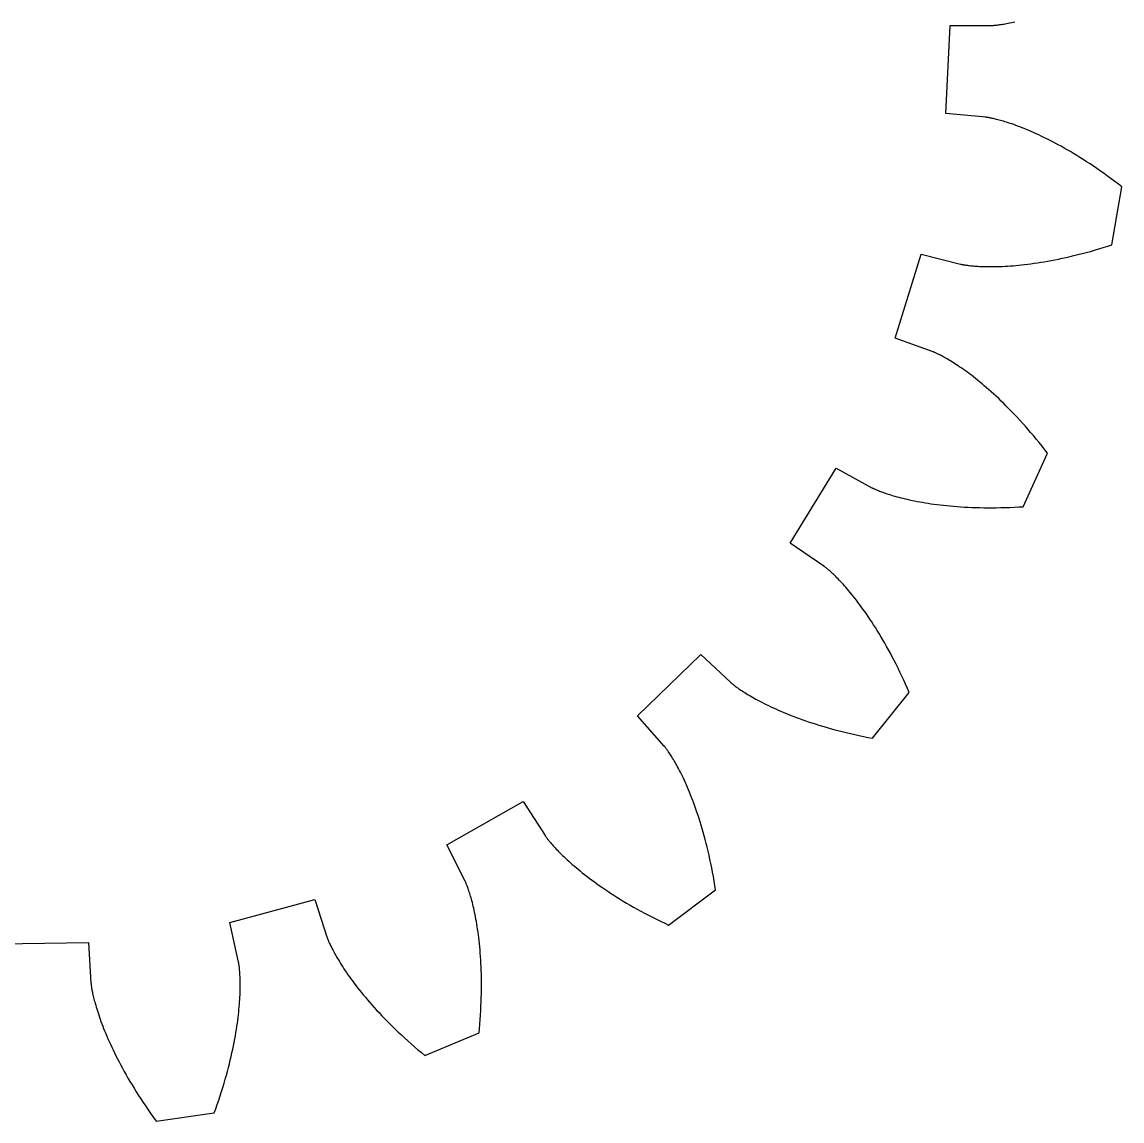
# Model space of a CAD drawing. Header units: metres. Extents: x -27 to 27, y -26.9 to 27.
# Drawn here: x -0.21 to 26.71, y -26.83 to 0.09 of the extents above; entities that cross this region are included whole.
import ezdxf

# ---------------------------------------------------------------- set-up
doc = ezdxf.new("R2010")
doc.units = ezdxf.units.M
doc.layers.add('1', color=7, linetype='Continuous')

msp = doc.modelspace()

# ---------------------------------------------------------------- linework, layer by layer
at = {"layer": '1'}
for p, q in [((22.396721, -2.15334), (22.5, 0)), ((22.5, 0), (23.492315, 0)), ((23.492315, 0), (23.495893, 0.000042)), ((23.495893, 0.000042), (23.500364, 0.000141)), ((23.500364, 0.000141), (23.506624, 0.000333)), ((23.506624, 0.000333), (23.514668, 0.00065)), ((23.514668, 0.00065), (23.524496, 0.001124)), ((23.524496, 0.001124), (23.536106, 0.001784)), ((23.536106, 0.001784), (23.549496, 0.002663)), ((23.549496, 0.002663), (23.564659, 0.003791)), ((23.564659, 0.003791), (23.581596, 0.0052)), ((23.581596, 0.0052), (23.600304, 0.00692)), ((23.600304, 0.00692), (23.620773, 0.008983)), ((23.620773, 0.008983), (23.643003, 0.011419)), ((23.643003, 0.011419), (23.666988, 0.014259)), ((23.666988, 0.014259), (23.69272, 0.017534)), ((23.69272, 0.017534), (23.720198, 0.021275)), ((23.720198, 0.021275), (23.749411, 0.025512)), ((23.749411, 0.025512), (23.780355, 0.030276)), ((23.780355, 0.030276), (23.813021, 0.035597)), ((23.813021, 0.035597), (23.847403, 0.041506)), ((23.847403, 0.041506), (23.883493, 0.048034)), ((23.883493, 0.048034), (23.921282, 0.055209)), ((23.921282, 0.055209), (23.960762, 0.063064)), ((23.960762, 0.063064), (24.001923, 0.071627)), ((24.001923, 0.071627), (24.044756, 0.080928)), ((24.044756, 0.080928), (24.089251, 0.090997)), ((23.384481, -2.248309), (22.396721, -2.15334)), ((23.388041, -2.248693), (23.384481, -2.248309)), ((23.392481, -2.249219), (23.388041, -2.248693)), ((23.398693, -2.25001), (23.392481, -2.249219)), ((23.40667, -2.251095), (23.398693, -2.25001)), ((23.416407, -2.252507), (23.40667, -2.251095)), ((23.4279, -2.254276), (23.416407, -2.252507)), ((23.441145, -2.256432), (23.4279, -2.254276)), ((23.456131, -2.259006), (23.441145, -2.256432)), ((23.472855, -2.262029), (23.456131, -2.259006)), ((23.491312, -2.265532), (23.472855, -2.262029)), ((23.51149, -2.269544), (23.491312, -2.265532)), ((23.533386, -2.274096), (23.51149, -2.269544)), ((23.556988, -2.279219), (23.533386, -2.274096)), ((23.582289, -2.284941), (23.556988, -2.279219)), ((23.609282, -2.291295), (23.582289, -2.284941)), ((23.637955, -2.298308), (23.609282, -2.291295)), ((23.668303, -2.306012), (23.637955, -2.298308)), ((23.700308, -2.314435), (23.668303, -2.306012)), ((23.733967, -2.323608), (23.700308, -2.314435)), ((23.769268, -2.333559), (23.733967, -2.323608)), ((23.806196, -2.344318), (23.769268, -2.333559)), ((23.844744, -2.355915), (23.806196, -2.344318)), ((23.884895, -2.368378), (23.844744, -2.355915)), ((23.926641, -2.381736), (23.884895, -2.368378)), ((23.969969, -2.396018), (23.926641, -2.381736)), ((24.014864, -2.411252), (23.969969, -2.396018)), ((24.061316, -2.427467), (24.014864, -2.411252)), ((24.109304, -2.44469), (24.061316, -2.427467)), ((24.158821, -2.462952), (24.109304, -2.44469)), ((24.20985, -2.482278), (24.158821, -2.462952)), ((24.262375, -2.502696), (24.20985, -2.482278)), ((24.316381, -2.524235), (24.262375, -2.502696)), ((24.371855, -2.546922), (24.316381, -2.524235)), ((24.428778, -2.570784), (24.371855, -2.546922)), ((24.487135, -2.595847), (24.428778, -2.570784)), ((24.546906, -2.622139), (24.487135, -2.595847)), ((24.608078, -2.649686), (24.546906, -2.622139)), ((24.670633, -2.678515), (24.608078, -2.649686)), ((24.734552, -2.708651), (24.670633, -2.678515)), ((24.799818, -2.740121), (24.734552, -2.708651)), ((24.866409, -2.772951), (24.799818, -2.740121)), ((24.934311, -2.807165), (24.866409, -2.772951)), ((25.003502, -2.84279), (24.934311, -2.807165)), ((25.073963, -2.879849), (25.003502, -2.84279)), ((25.145672, -2.918369), (25.073963, -2.879849)), ((25.218613, -2.958373), (25.145672, -2.918369)), ((25.292761, -2.999887), (25.218613, -2.958373)), ((25.368099, -3.042933), (25.292761, -2.999887)), ((25.444605, -3.087536), (25.368099, -3.042933)), ((25.522253, -3.133719), (25.444605, -3.087536)), ((25.601028, -3.181507), (25.522253, -3.133719)), ((25.680902, -3.230921), (25.601028, -3.181507)), ((25.761856, -3.281984), (25.680902, -3.230921)), ((25.843868, -3.33472), (25.761856, -3.281984)), ((25.92691, -3.38915), (25.843868, -3.33472)), ((26.010962, -3.445297), (25.92691, -3.38915)), ((26.096003, -3.503181), (26.010962, -3.445297)), ((26.182001, -3.562825), (26.096003, -3.503181)), ((26.26894, -3.62425), (26.182001, -3.562825)), ((26.356791, -3.687475), (26.26894, -3.62425)), ((26.445528, -3.752523), (26.356791, -3.687475)), ((26.535128, -3.819413), (26.445528, -3.752523)), ((26.460451, -5.370713), (26.709085, -3.952815)), ((26.625566, -3.888165), (26.535128, -3.819413)), ((26.709085, -3.952815), (26.625566, -3.888165)), ((26.359919, -5.403089), (26.460451, -5.370713)), ((21.157574, -7.655525), (21.793114, -5.595555)), ((21.793114, -5.595555), (22.754253, -5.842335)), ((25.43655, -5.657542), (25.533159, -5.634614)), ((25.533159, -5.634614), (25.631298, -5.610416)), ((25.631298, -5.610416), (25.730959, -5.58492)), ((25.730959, -5.58492), (25.832121, -5.558095)), ((25.832121, -5.558095), (25.934772, -5.529917)), ((25.934772, -5.529917), (26.038895, -5.500354)), ((26.038895, -5.500354), (26.144468, -5.46938)), ((26.144468, -5.46938), (26.251482, -5.436967)), ((26.251482, -5.436967), (26.359919, -5.403089)), ((22.754253, -5.842335), (22.757729, -5.843185)), ((22.757729, -5.843185), (22.762083, -5.844201)), ((22.762083, -5.844201), (22.768194, -5.845571)), ((22.768194, -5.845571), (22.776064, -5.847264)), ((22.776064, -5.847264), (22.785702, -5.84925)), ((22.785702, -5.84925), (22.797112, -5.851497)), ((22.797112, -5.851497), (22.810299, -5.853976)), ((22.810299, -5.853976), (22.825266, -5.856654)), ((22.825266, -5.856654), (22.842022, -5.859502)), ((22.842022, -5.859502), (22.860569, -5.862488)), ((22.860569, -5.862488), (22.880909, -5.865581)), ((22.880909, -5.865581), (22.903046, -5.86875)), ((22.903046, -5.86875), (22.926985, -5.871964)), ((22.926985, -5.871964), (22.952723, -5.875191)), ((22.952723, -5.875191), (22.980267, -5.878401)), ((22.980267, -5.878401), (23.009615, -5.881563)), ((23.009615, -5.881563), (23.040773, -5.884644)), ((23.040773, -5.884644), (23.073734, -5.887613)), ((23.073734, -5.887613), (23.108507, -5.89044)), ((23.108507, -5.89044), (23.145086, -5.893093)), ((23.145086, -5.893093), (23.183472, -5.895541)), ((23.183472, -5.895541), (23.223665, -5.897751)), ((23.223665, -5.897751), (23.265663, -5.899694)), ((23.265663, -5.899694), (23.309464, -5.901337)), ((23.309464, -5.901337), (23.355064, -5.902649)), ((23.355064, -5.902649), (23.402466, -5.9036)), ((23.402466, -5.9036), (23.45166, -5.904157)), ((23.45166, -5.904157), (23.502647, -5.904289)), ((23.502647, -5.904289), (23.555424, -5.903965)), ((23.555424, -5.903965), (23.609983, -5.903155)), ((23.609983, -5.903155), (23.666321, -5.901825)), ((23.666321, -5.901825), (23.724434, -5.899947)), ((23.724434, -5.899947), (23.784317, -5.897489)), ((23.784317, -5.897489), (23.845963, -5.894419)), ((23.845963, -5.894419), (23.909365, -5.890707)), ((23.909365, -5.890707), (23.974516, -5.88632)), ((23.974516, -5.88632), (24.041412, -5.88123)), ((24.041412, -5.88123), (24.110044, -5.875406)), ((24.110044, -5.875406), (24.180403, -5.868816)), ((24.180403, -5.868816), (24.252481, -5.86143)), ((24.252481, -5.86143), (24.326271, -5.853217)), ((24.326271, -5.853217), (24.401762, -5.844147)), ((24.401762, -5.844147), (24.478945, -5.83419)), ((24.478945, -5.83419), (24.557812, -5.823316)), ((24.557812, -5.823316), (24.63835, -5.811493)), ((24.63835, -5.811493), (24.720549, -5.798693)), ((24.720549, -5.798693), (24.804399, -5.784886)), ((24.804399, -5.784886), (24.889887, -5.770041)), ((24.889887, -5.770041), (24.977005, -5.75413)), ((24.977005, -5.75413), (25.065735, -5.737122)), ((25.065735, -5.737122), (25.156069, -5.718989)), ((25.156069, -5.718989), (25.24799, -5.6997)), ((25.24799, -5.6997), (25.34149, -5.679227)), ((25.34149, -5.679227), (25.43655, -5.657542)), ((22.090683, -7.993155), (21.157574, -7.655525)), ((22.094034, -7.994412), (22.090683, -7.993155)), ((22.098204, -7.996027), (22.094034, -7.994412)), ((22.104025, -7.998337), (22.098204, -7.996027)), ((22.111481, -8.001372), (22.104025, -7.998337)), ((22.120562, -8.005161), (22.111481, -8.001372)), ((22.131254, -8.009733), (22.120562, -8.005161)), ((22.143547, -8.015116), (22.131254, -8.009733)), ((22.157421, -8.021336), (22.143547, -8.015116)), ((22.172869, -8.028423), (22.157421, -8.021336)), ((22.189875, -8.036406), (22.172869, -8.028423)), ((22.208422, -8.04531), (22.189875, -8.036406)), ((22.228497, -8.055164), (22.208422, -8.04531)), ((22.250084, -8.065995), (22.228497, -8.055164)), ((22.273167, -8.07783), (22.250084, -8.065995)), ((22.297731, -8.090696), (22.273167, -8.07783)), ((22.323759, -8.104621), (22.297731, -8.090696)), ((22.351236, -8.119629), (22.323759, -8.104621)), ((22.380142, -8.135747), (22.351236, -8.119629)), ((22.410463, -8.153003), (22.380142, -8.135747)), ((22.442179, -8.17142), (22.410463, -8.153003)), ((22.475271, -8.191025), (22.442179, -8.17142)), ((22.509724, -8.211843), (22.475271, -8.191025)), ((22.545515, -8.2339), (22.509724, -8.211843)), ((22.582628, -8.25722), (22.545515, -8.2339)), ((22.621042, -8.281829), (22.582628, -8.25722)), ((22.66074, -8.30775), (22.621042, -8.281829)), ((22.701698, -8.335007), (22.66074, -8.30775)), ((22.743896, -8.363624), (22.701698, -8.335007)), ((22.787315, -8.393625), (22.743896, -8.363624)), ((22.831936, -8.425035), (22.787315, -8.393625)), ((22.877731, -8.457874), (22.831936, -8.425035)), ((22.924685, -8.492167), (22.877731, -8.457874)), ((22.972775, -8.527937), (22.924685, -8.492167)), ((23.021975, -8.565206), (22.972775, -8.527937)), ((23.072264, -8.603994), (23.021975, -8.565206)), ((23.123619, -8.644324), (23.072264, -8.603994)), ((23.17602, -8.686219), (23.123619, -8.644324)), ((23.229441, -8.729699), (23.17602, -8.686219)), ((23.283855, -8.774784), (23.229441, -8.729699)), ((23.339245, -8.821497), (23.283855, -8.774784)), ((23.39558, -8.869855), (23.339245, -8.821497)), ((23.452839, -8.919881), (23.39558, -8.869855)), ((23.510998, -8.971593), (23.452839, -8.919881)), ((23.570028, -9.025012), (23.510998, -8.971593)), ((23.629906, -9.080155), (23.570028, -9.025012)), ((23.690605, -9.137042), (23.629906, -9.080155)), ((23.7521, -9.195691), (23.690605, -9.137042)), ((23.814365, -9.256121), (23.7521, -9.195691)), ((23.877377, -9.318348), (23.814365, -9.256121)), ((23.941101, -9.382391), (23.877377, -9.318348)), ((24.005516, -9.448268), (23.941101, -9.382391)), ((24.070591, -9.515993), (24.005516, -9.448268)), ((24.136305, -9.585586), (24.070591, -9.515993)), ((24.202623, -9.65706), (24.136305, -9.585586)), ((24.269522, -9.730432), (24.202623, -9.65706)), ((24.336969, -9.805717), (24.269522, -9.730432)), ((24.404942, -9.882932), (24.336969, -9.805717)), ((24.473406, -9.962089), (24.404942, -9.882932)), ((24.542339, -10.043204), (24.473406, -9.962089)), ((24.611706, -10.126291), (24.542339, -10.043204)), ((24.681479, -10.211363), (24.611706, -10.126291)), ((24.751629, -10.298434), (24.681479, -10.211363)), ((24.293505, -11.782426), (24.886946, -10.470907)), ((24.822128, -10.387517), (24.751629, -10.298434)), ((24.886946, -10.470907), (24.822128, -10.387517)), ((18.589018, -12.676684), (19.716885, -10.839485)), ((19.716885, -10.839485), (20.586456, -11.317538)), ((20.586456, -11.317538), (20.589613, -11.319225)), ((20.589613, -11.319225), (20.593578, -11.321293)), ((20.593578, -11.321293), (20.599155, -11.32414)), ((20.599155, -11.32414), (20.606358, -11.327736)), ((20.606358, -11.327736), (20.615198, -11.332056)), ((20.615198, -11.332056), (20.62569, -11.33707)), ((20.62569, -11.33707), (20.637848, -11.342752)), ((20.637848, -11.342752), (20.651678, -11.349068)), ((20.651678, -11.349068), (20.6672, -11.355992)), ((20.6672, -11.355992), (20.684422, -11.363498)), ((20.684422, -11.363498), (20.703352, -11.371552)), ((20.703352, -11.371552), (20.724007, -11.380126)), ((20.724007, -11.380126), (20.746393, -11.389193)), ((20.746393, -11.389193), (20.770519, -11.398719)), ((20.770519, -11.398719), (20.7964, -11.408678)), ((20.7964, -11.408678), (20.824041, -11.419039)), ((20.824041, -11.419039), (20.853453, -11.429772)), ((20.853453, -11.429772), (20.884642, -11.440845)), ((20.884642, -11.440845), (20.917618, -11.45223)), ((20.917618, -11.45223), (20.952389, -11.463898)), ((20.952389, -11.463898), (20.98896, -11.475815)), ((20.98896, -11.475815), (21.02734, -11.487951)), ((21.02734, -11.487951), (21.067535, -11.500277)), ((21.067535, -11.500277), (21.10955, -11.512761)), ((21.10955, -11.512761), (21.153393, -11.525373)), ((21.153393, -11.525373), (21.199068, -11.538082)), ((21.199068, -11.538082), (21.24658, -11.550856)), ((21.24658, -11.550856), (21.295933, -11.563663)), ((21.295933, -11.563663), (21.34713, -11.576474)), ((21.34713, -11.576474), (21.400177, -11.589258)), ((21.400177, -11.589258), (21.455076, -11.601981)), ((21.455076, -11.601981), (21.511831, -11.614614)), ((21.511831, -11.614614), (21.570444, -11.627126)), ((21.570444, -11.627126), (21.630917, -11.639482)), ((21.630917, -11.639482), (21.693251, -11.651654)), ((21.693251, -11.651654), (21.757444, -11.663609)), ((21.757444, -11.663609), (21.823505, -11.675315)), ((21.823505, -11.675315), (21.89143, -11.686741)), ((21.89143, -11.686741), (21.961216, -11.697856)), ((21.961216, -11.697856), (22.032867, -11.708627)), ((22.032867, -11.708627), (22.10638, -11.719023)), ((22.10638, -11.719023), (22.181755, -11.729012)), ((22.181755, -11.729012), (22.258991, -11.738562)), ((22.258991, -11.738562), (22.338083, -11.747643)), ((22.338083, -11.747643), (22.419031, -11.756221)), ((22.419031, -11.756221), (22.501831, -11.764265)), ((22.501831, -11.764265), (22.586481, -11.771744)), ((22.586481, -11.771744), (22.672976, -11.778625)), ((22.672976, -11.778625), (22.761312, -11.78488)), ((22.761312, -11.78488), (22.851484, -11.790472)), ((22.851484, -11.790472), (22.943491, -11.795374)), ((22.943491, -11.795374), (23.037321, -11.799551)), ((23.037321, -11.799551), (23.132975, -11.802974)), ((23.132975, -11.802974), (23.230442, -11.805611)), ((23.230442, -11.805611), (23.329716, -11.807429)), ((23.329716, -11.807429), (23.430792, -11.808397)), ((23.430792, -11.808397), (23.533661, -11.808486)), ((23.533661, -11.808486), (23.638315, -11.807663)), ((23.638315, -11.807663), (23.744751, -11.805898)), ((23.744751, -11.805898), (23.852953, -11.803158)), ((23.852953, -11.803158), (23.962914, -11.799412)), ((23.962914, -11.799412), (24.074625, -11.794631)), ((24.074625, -11.794631), (24.18808, -11.788783)), ((24.18808, -11.788783), (24.293505, -11.782426)), ((19.408848, -13.235763), (18.589018, -12.676684)), ((19.411781, -13.237813), (19.408848, -13.235763)), ((19.415419, -13.240414), (19.411781, -13.237813)), ((19.420483, -13.2441), (19.415419, -13.240414)), ((19.426949, -13.248894), (19.420483, -13.2441)), ((19.434803, -13.254823), (19.426949, -13.248894)), ((19.444021, -13.261909), (19.434803, -13.254823)), ((19.45459, -13.270179), (19.444021, -13.261909)), ((19.46648, -13.279655), (19.45459, -13.270179)), ((19.479681, -13.29036), (19.46648, -13.279655)), ((19.494167, -13.302321), (19.479681, -13.29036)), ((19.509916, -13.315558), (19.494167, -13.302321)), ((19.526911, -13.330096), (19.509916, -13.315558)), ((19.545126, -13.345956), (19.526911, -13.330096)), ((19.564541, -13.363159), (19.545126, -13.345956)), ((19.585135, -13.38173), (19.564541, -13.363159)), ((19.606882, -13.40169), (19.585135, -13.38173)), ((19.629763, -13.42306), (19.606882, -13.40169)), ((19.653753, -13.445861), (19.629763, -13.42306)), ((19.678829, -13.470114), (19.653753, -13.445861)), ((19.704969, -13.49584), (19.678829, -13.470114)), ((19.732145, -13.523059), (19.704969, -13.49584)), ((19.760338, -13.551791), (19.732145, -13.523059)), ((19.78952, -13.582056), (19.760338, -13.551791)), ((19.819668, -13.613873), (19.78952, -13.582056)), ((19.850756, -13.647262), (19.819668, -13.613873)), ((19.882759, -13.68224), (19.850756, -13.647262)), ((19.915651, -13.718827), (19.882759, -13.68224)), ((19.949408, -13.757039), (19.915651, -13.718827)), ((19.984001, -13.796896), (19.949408, -13.757039)), ((20.019409, -13.838415), (19.984001, -13.796896)), ((20.055599, -13.881613), (20.019409, -13.838415)), ((20.09255, -13.926505), (20.055599, -13.881613)), ((20.130232, -13.97311), (20.09255, -13.926505)), ((20.168617, -14.021443), (20.130232, -13.97311)), ((20.207682, -14.07152), (20.168617, -14.021443)), ((20.247395, -14.123355), (20.207682, -14.07152)), ((20.287729, -14.176965), (20.247395, -14.123355)), ((20.328659, -14.232364), (20.287729, -14.176965)), ((20.370152, -14.289565), (20.328659, -14.232364)), ((20.412184, -14.348585), (20.370152, -14.289565)), ((20.454723, -14.409434), (20.412184, -14.348585)), ((20.497742, -14.472128), (20.454723, -14.409434)), ((20.541212, -14.536678), (20.497742, -14.472128)), ((20.585104, -14.6031), (20.541212, -14.536678)), ((20.629387, -14.671401), (20.585104, -14.6031)), ((20.674032, -14.741596), (20.629387, -14.671401)), ((20.719011, -14.813696), (20.674032, -14.741596)), ((20.764292, -14.887712), (20.719011, -14.813696)), ((20.809847, -14.963655), (20.764292, -14.887712)), ((20.855642, -15.041533), (20.809847, -14.963655)), ((20.901651, -15.12136), (20.855642, -15.041533)), ((20.94784, -15.203141), (20.901651, -15.12136)), ((20.994181, -15.286888), (20.94784, -15.203141)), ((21.040642, -15.37261), (20.994181, -15.286888)), ((14.852449, -16.901325), (16.401773, -15.40233)), ((16.401773, -15.40233), (17.125139, -16.081617)), ((21.087193, -15.460315), (21.040642, -15.37261)), ((21.133799, -15.550008), (21.087193, -15.460315)), ((21.180433, -15.641701), (21.133799, -15.550008)), ((21.22706, -15.735397), (21.180433, -15.641701)), ((21.273655, -15.831107), (21.22706, -15.735397)), ((21.320179, -15.928835), (21.273655, -15.831107)), ((17.125139, -16.081617), (17.127777, -16.084038)), ((17.127777, -16.084038), (17.131104, -16.087025)), ((17.131104, -16.087025), (17.135798, -16.091171)), ((17.135798, -16.091171), (17.141878, -16.096445)), ((17.141878, -16.096445), (17.149368, -16.102827)), ((17.149368, -16.102827), (17.158283, -16.110294)), ((17.158283, -16.110294), (17.168646, -16.11882)), ((17.168646, -16.11882), (17.180471, -16.128376)), ((17.180471, -16.128376), (17.193783, -16.138945)), ((17.193783, -16.138945), (17.208597, -16.150496)), ((17.208597, -16.150496), (17.22493, -16.163006)), ((21.366602, -16.028585), (21.320179, -15.928835)), ((21.412895, -16.130367), (21.366602, -16.028585)), ((21.459026, -16.234184), (21.412895, -16.130367)), ((17.22493, -16.163006), (17.242804, -16.176447)), ((17.242804, -16.176447), (17.262232, -16.190796)), ((17.262232, -16.190796), (17.283232, -16.206024)), ((17.283232, -16.206024), (17.305822, -16.222105)), ((17.305822, -16.222105), (17.330017, -16.239016)), ((17.330017, -16.239016), (17.355837, -16.256725)), ((17.355837, -16.256725), (17.383291, -16.275208)), ((17.383291, -16.275208), (17.412399, -16.294436)), ((17.412399, -16.294436), (17.443176, -16.314383)), ((17.443176, -16.314383), (17.475636, -16.33502)), ((17.475636, -16.33502), (17.509792, -16.356321)), ((17.509792, -16.356321), (17.545658, -16.378256)), ((17.545658, -16.378256), (17.58325, -16.400797)), ((17.58325, -16.400797), (17.622578, -16.423914)), ((20.600111, -17.453806), (21.501068, -16.331072)), ((21.501068, -16.331072), (21.459026, -16.234184)), ((17.622578, -16.423914), (17.663658, -16.447584)), ((17.663658, -16.447584), (17.706501, -16.471771)), ((17.706501, -16.471771), (17.751116, -16.49645)), ((17.751116, -16.49645), (17.79752, -16.521591)), ((17.79752, -16.521591), (17.845722, -16.547165)), ((17.845722, -16.547165), (17.895731, -16.573141)), ((17.895731, -16.573141), (17.947561, -16.599493)), ((17.947561, -16.599493), (18.001223, -16.626186)), ((18.001223, -16.626186), (18.056721, -16.653194)), ((18.056721, -16.653194), (18.114069, -16.680485)), ((18.114069, -16.680485), (18.173275, -16.708029)), ((15.507485, -17.646723), (14.852449, -16.901325)), ((18.173275, -16.708029), (18.234348, -16.735796)), ((18.234348, -16.735796), (18.297297, -16.763756)), ((18.297297, -16.763756), (18.362127, -16.791876)), ((18.362127, -16.791876), (18.42885, -16.820127)), ((18.42885, -16.820127), (18.497467, -16.848478)), ((18.497467, -16.848478), (18.567989, -16.876898)), ((18.567989, -16.876898), (18.640423, -16.905357)), ((18.640423, -16.905357), (18.714773, -16.933823)), ((18.714773, -16.933823), (18.791044, -16.962261)), ((18.791044, -16.962261), (18.869244, -16.990644)), ((18.869244, -16.990644), (18.949373, -17.01894)), ((18.949373, -17.01894), (19.031439, -17.047115)), ((19.031439, -17.047115), (19.115446, -17.075142)), ((19.115446, -17.075142), (19.201393, -17.102983)), ((19.201393, -17.102983), (19.289289, -17.130611)), ((19.289289, -17.130611), (19.379133, -17.157991)), ((19.379133, -17.157991), (19.47093, -17.185095)), ((19.47093, -17.185095), (19.56468, -17.211889)), ((19.56468, -17.211889), (19.660383, -17.238338)), ((19.660383, -17.238338), (19.758041, -17.264412)), ((19.758041, -17.264412), (19.857658, -17.290081)), ((19.857658, -17.290081), (19.95923, -17.315311)), ((19.95923, -17.315311), (20.062759, -17.340071)), ((20.062759, -17.340071), (20.168243, -17.364325)), ((20.168243, -17.364325), (20.275681, -17.388042)), ((20.275681, -17.388042), (20.385073, -17.411194)), ((20.385073, -17.411194), (20.496416, -17.433744)), ((20.496416, -17.433744), (20.600111, -17.453806)), ((15.509816, -17.649437), (15.507485, -17.646723)), ((15.512693, -17.652861), (15.509816, -17.649437)), ((15.516681, -17.65769), (15.512693, -17.652861)), ((15.521752, -17.663942), (15.516681, -17.65769)), ((15.527884, -17.671637), (15.521752, -17.663942)), ((15.535052, -17.680794), (15.527884, -17.671637)), ((15.54323, -17.691433), (15.535052, -17.680794)), ((15.552392, -17.703568), (15.54323, -17.691433)), ((15.562514, -17.71722), (15.552392, -17.703568)), ((15.573571, -17.732409), (15.562514, -17.71722)), ((15.585534, -17.749146), (15.573571, -17.732409)), ((15.598379, -17.767452), (15.585534, -17.749146)), ((15.612078, -17.787344), (15.598379, -17.767452)), ((15.626604, -17.808834), (15.612078, -17.787344)), ((15.641932, -17.831944), (15.626604, -17.808834)), ((15.658033, -17.856686), (15.641932, -17.831944)), ((15.674881, -17.883074), (15.658033, -17.856686)), ((15.692447, -17.911123), (15.674881, -17.883074)), ((15.710704, -17.940851), (15.692447, -17.911123)), ((15.729625, -17.972271), (15.710704, -17.940851)), ((15.749179, -18.005392), (15.729625, -17.972271)), ((15.76934, -18.040234), (15.749179, -18.005392)), ((15.790078, -18.076805), (15.76934, -18.040234)), ((15.811366, -18.11512), (15.790078, -18.076805)), ((15.833173, -18.15519), (15.811366, -18.11512)), ((15.855473, -18.197029), (15.833173, -18.15519)), ((15.878234, -18.240646), (15.855473, -18.197029)), ((15.901425, -18.286053), (15.878234, -18.240646)), ((15.925021, -18.333261), (15.901425, -18.286053)), ((15.948991, -18.382282), (15.925021, -18.333261)), ((15.973301, -18.433121), (15.948991, -18.382282)), ((15.997927, -18.485792), (15.973301, -18.433121)), ((16.022835, -18.540306), (15.997927, -18.485792)), ((16.047995, -18.596666), (16.022835, -18.540306)), ((16.073378, -18.654884), (16.047995, -18.596666)), ((16.098951, -18.714966), (16.073378, -18.654884)), ((16.124687, -18.776922), (16.098951, -18.714966)), ((16.150555, -18.840761), (16.124687, -18.776922)), ((16.176519, -18.906485), (16.150555, -18.840761)), ((10.182647, -20.06399), (12.05608, -18.997393)), ((12.05608, -18.997393), (12.587789, -19.835234)), ((16.202553, -18.974102), (16.176519, -18.906485)), ((16.228622, -19.043619), (16.202553, -18.974102)), ((16.254698, -19.115042), (16.228622, -19.043619)), ((16.28075, -19.188375), (16.254698, -19.115042)), ((16.306746, -19.263624), (16.28075, -19.188375)), ((16.332651, -19.340794), (16.306746, -19.263624)), ((16.358437, -19.419886), (16.332651, -19.340794)), ((16.384071, -19.500906), (16.358437, -19.419886)), ((16.409523, -19.583857), (16.384071, -19.500906)), ((16.434759, -19.668743), (16.409523, -19.583857)), ((12.587789, -19.835234), (12.589741, -19.838232)), ((12.589741, -19.838232), (12.59222, -19.841953)), ((12.59222, -19.841953), (12.595737, -19.847136)), ((12.595737, -19.847136), (12.600314, -19.853758)), ((12.600314, -19.853758), (12.605981, -19.861803)), ((12.605981, -19.861803), (12.61276, -19.87125)), ((12.61276, -19.87125), (12.620676, -19.882086)), ((12.620676, -19.882086), (12.629753, -19.894283)), ((12.629753, -19.894283), (12.640018, -19.907829)), ((12.640018, -19.907829), (12.651494, -19.922703)), ((16.459749, -19.755564), (16.434759, -19.668743)), ((16.484461, -19.844324), (16.459749, -19.755564)), ((16.50886, -19.935022), (16.484461, -19.844324)), ((10.631731, -20.94887), (10.182647, -20.06399)), ((12.651494, -19.922703), (12.664204, -19.938881)), ((12.664204, -19.938881), (12.678172, -19.956345)), ((12.678172, -19.956345), (12.693421, -19.975075)), ((12.693421, -19.975075), (12.709975, -19.995047)), ((12.709975, -19.995047), (12.727857, -20.016241)), ((12.727857, -20.016241), (12.747087, -20.038637)), ((12.747087, -20.038637), (12.767691, -20.062212)), ((12.767691, -20.062212), (12.789686, -20.086941)), ((12.789686, -20.086941), (12.813098, -20.112804)), ((12.813098, -20.112804), (12.837948, -20.139778)), ((12.837948, -20.139778), (12.864255, -20.167839)), ((12.864255, -20.167839), (12.89204, -20.196964)), ((16.532919, -20.027664), (16.50886, -19.935022)), ((16.556601, -20.122248), (16.532919, -20.027664)), ((16.579878, -20.218773), (16.556601, -20.122248)), ((12.89204, -20.196964), (12.921326, -20.227129)), ((12.921326, -20.227129), (12.95213, -20.258312)), ((12.95213, -20.258312), (12.984473, -20.290483)), ((12.984473, -20.290483), (13.018376, -20.323626)), ((13.018376, -20.323626), (13.053858, -20.357708)), ((13.053858, -20.357708), (13.090935, -20.392708)), ((13.090935, -20.392708), (13.129628, -20.428598)), ((13.129628, -20.428598), (13.169955, -20.465357)), ((16.602713, -20.317238), (16.579878, -20.218773)), ((16.62508, -20.417648), (16.602713, -20.317238)), ((16.646942, -20.519997), (16.62508, -20.417648)), ((13.169955, -20.465357), (13.211934, -20.502954)), ((13.211934, -20.502954), (13.255583, -20.541367)), ((13.255583, -20.541367), (13.300919, -20.580566)), ((13.300919, -20.580566), (13.347958, -20.620527)), ((13.347958, -20.620527), (13.396717, -20.661222)), ((13.396717, -20.661222), (13.447213, -20.702625)), ((13.447213, -20.702625), (13.499462, -20.744707)), ((16.66827, -20.624287), (16.646942, -20.519997)), ((16.689028, -20.730515), (16.66827, -20.624287)), ((10.633313, -20.95208), (10.631731, -20.94887)), ((10.635249, -20.95611), (10.633313, -20.95208)), ((10.63791, -20.961781), (10.635249, -20.95611)), ((10.641267, -20.969097), (10.63791, -20.961781)), ((10.645293, -20.978075), (10.641267, -20.969097)), ((10.649959, -20.988728), (10.645293, -20.978075)), ((10.655234, -21.001064), (10.649959, -20.988728)), ((13.499462, -20.744707), (13.553479, -20.787443)), ((13.553479, -20.787443), (13.609281, -20.830803)), ((13.609281, -20.830803), (13.66688, -20.874762)), ((13.66688, -20.874762), (13.726292, -20.919285)), ((13.726292, -20.919285), (13.787531, -20.964352)), ((13.787531, -20.964352), (13.850612, -21.009928)), ((16.709187, -20.838676), (16.689028, -20.730515)), ((16.728714, -20.948772), (16.709187, -20.838676)), ((16.747576, -21.060801), (16.728714, -20.948772)), ((10.661091, -21.015097), (10.655234, -21.001064)), ((10.6675, -21.030838), (10.661091, -21.015097)), ((10.674432, -21.048298), (10.6675, -21.030838)), ((10.681856, -21.067486), (10.674432, -21.048298)), ((10.689745, -21.088411), (10.681856, -21.067486)), ((10.698067, -21.111084), (10.689745, -21.088411)), ((10.706792, -21.135513), (10.698067, -21.111084)), ((10.715891, -21.161709), (10.706792, -21.135513)), ((10.725333, -21.189676), (10.715891, -21.161709)), ((10.735089, -21.219427), (10.725333, -21.189676)), ((10.745128, -21.250963), (10.735089, -21.219427)), ((10.755418, -21.284296), (10.745128, -21.250963)), ((13.850612, -21.009928), (13.915546, -21.05599)), ((13.915546, -21.05599), (13.982349, -21.102503)), ((13.982349, -21.102503), (14.051032, -21.149441)), ((14.051032, -21.149441), (14.121608, -21.196775)), ((14.121608, -21.196775), (14.194088, -21.244474)), ((14.194088, -21.244474), (14.268486, -21.292513)), ((15.612339, -22.028502), (16.764204, -21.165102)), ((16.764204, -21.165102), (16.747576, -21.060801)), ((4.873031, -21.965963), (6.95286, -21.398779)), ((6.95286, -21.398779), (7.259501, -22.342527)), ((10.76593, -21.319435), (10.755418, -21.284296)), ((10.776633, -21.356379), (10.76593, -21.319435)), ((10.787497, -21.39514), (10.776633, -21.356379)), ((10.798489, -21.435719), (10.787497, -21.39514)), ((10.809579, -21.478125), (10.798489, -21.435719)), ((10.820736, -21.522358), (10.809579, -21.478125)), ((10.83193, -21.568428), (10.820736, -21.522358)), ((14.268486, -21.292513), (14.34481, -21.340855)), ((14.34481, -21.340855), (14.423074, -21.389473)), ((14.423074, -21.389473), (14.503286, -21.438337)), ((14.503286, -21.438337), (14.585458, -21.487417)), ((14.585458, -21.487417), (14.6696, -21.536684)), ((14.6696, -21.536684), (14.755718, -21.586103)), ((10.843129, -21.616337), (10.83193, -21.568428)), ((10.8543, -21.666084), (10.843129, -21.616337)), ((10.865415, -21.717676), (10.8543, -21.666084)), ((10.876439, -21.771118), (10.865415, -21.717676)), ((10.887343, -21.826406), (10.876439, -21.771118)), ((14.755718, -21.586103), (14.843824, -21.635645)), ((14.843824, -21.635645), (14.933928, -21.685282)), ((14.933928, -21.685282), (15.026034, -21.734976)), ((15.026034, -21.734976), (15.120153, -21.784704)), ((15.120153, -21.784704), (15.216291, -21.834431)), ((5.087946, -22.934727), (4.873031, -21.965963)), ((10.898096, -21.883547), (10.887343, -21.826406)), ((10.908665, -21.942541), (10.898096, -21.883547)), ((10.919019, -22.003387), (10.908665, -21.942541)), ((10.929126, -22.06609), (10.919019, -22.003387)), ((10.938954, -22.130646), (10.929126, -22.06609)), ((15.216291, -21.834431), (15.314456, -21.884123)), ((15.314456, -21.884123), (15.414653, -21.93375)), ((15.414653, -21.93375), (15.516891, -21.983284)), ((15.516891, -21.983284), (15.612339, -22.028502)), ((7.259501, -22.342527), (7.260646, -22.345917)), ((10.948473, -22.197056), (10.938954, -22.130646)), ((10.957651, -22.26532), (10.948473, -22.197056)), ((10.966455, -22.335436), (10.957651, -22.26532)), ((10.974855, -22.407404), (10.966455, -22.335436)), ((-0.742775, -22.487738), (1.412765, -22.455603)), ((1.412765, -22.455603), (1.475072, -23.445959)), ((7.260646, -22.345917), (7.262122, -22.35014)), ((7.262122, -22.35014), (7.264239, -22.356033)), ((7.264239, -22.356033), (7.267027, -22.363585)), ((7.267027, -22.363585), (7.270514, -22.372786)), ((7.270514, -22.372786), (7.27473, -22.383623)), ((7.27473, -22.383623), (7.279704, -22.396086)), ((7.279704, -22.396086), (7.285462, -22.410158)), ((7.285462, -22.410158), (7.292036, -22.425831)), ((7.292036, -22.425831), (7.299453, -22.443092)), ((7.299453, -22.443092), (7.30774, -22.461922)), ((7.30774, -22.461922), (7.316926, -22.482311)), ((7.316926, -22.482311), (7.327039, -22.504246)), ((7.327039, -22.504246), (7.338105, -22.527706)), ((7.338105, -22.527706), (7.350153, -22.552683)), ((7.350153, -22.552683), (7.363211, -22.579155)), ((7.363211, -22.579155), (7.377304, -22.607115)), ((7.377304, -22.607115), (7.392459, -22.636536)), ((10.982819, -22.48122), (10.974855, -22.407404)), ((10.990314, -22.556883), (10.982819, -22.48122)), ((10.997309, -22.634392), (10.990314, -22.556883)), ((7.392459, -22.636536), (7.408703, -22.66741)), ((7.408703, -22.66741), (7.426064, -22.699717)), ((7.426064, -22.699717), (7.444566, -22.733438)), ((7.444566, -22.733438), (7.464236, -22.768559)), ((7.464236, -22.768559), (7.485099, -22.805059)), ((7.485099, -22.805059), (7.507181, -22.842922)), ((7.507181, -22.842922), (7.530508, -22.882126)), ((7.530508, -22.882126), (7.555104, -22.922659)), ((11.003774, -22.713741), (10.997309, -22.634392)), ((11.009675, -22.794928), (11.003774, -22.713741)), ((11.014981, -22.877949), (11.009675, -22.794928)), ((11.019661, -22.962799), (11.014981, -22.877949)), ((5.08868, -22.938229), (5.087946, -22.934727)), ((5.089552, -22.942616), (5.08868, -22.938229)), ((5.09072, -22.948769), (5.089552, -22.942616)), ((5.092152, -22.95669), (5.09072, -22.948769)), ((5.093818, -22.966387), (5.092152, -22.95669)), ((5.095688, -22.977865), (5.093818, -22.966387)), ((5.09773, -22.991127), (5.095688, -22.977865)), ((5.099913, -23.006174), (5.09773, -22.991127)), ((5.102205, -23.023016), (5.099913, -23.006174)), ((5.104578, -23.041651), (5.102205, -23.023016)), ((5.106997, -23.062082), (5.104578, -23.041651)), ((5.109434, -23.084312), (5.106997, -23.062082)), ((5.111856, -23.108343), (5.109434, -23.084312)), ((5.114232, -23.134172), (5.111856, -23.108343)), ((5.116531, -23.161808), (5.114232, -23.134172)), ((7.555104, -22.922659), (7.580994, -22.964495)), ((7.580994, -22.964495), (7.608202, -23.007614)), ((7.608202, -23.007614), (7.636754, -23.052)), ((7.636754, -23.052), (7.666673, -23.097633)), ((7.666673, -23.097633), (7.697983, -23.144489)), ((7.697983, -23.144489), (7.730707, -23.192549)), ((11.023684, -23.049473), (11.019661, -22.962799)), ((11.027019, -23.137968), (11.023684, -23.049473)), ((11.029631, -23.228277), (11.027019, -23.137968)), ((5.118721, -23.191246), (5.116531, -23.161808)), ((5.120772, -23.222488), (5.118721, -23.191246)), ((5.122652, -23.255529), (5.120772, -23.222488)), ((5.124329, -23.290375), (5.122652, -23.255529)), ((5.125773, -23.327024), (5.124329, -23.290375)), ((5.126952, -23.365469), (5.125773, -23.327024)), ((5.127835, -23.405714), (5.126952, -23.365469)), ((5.128389, -23.447752), (5.127835, -23.405714)), ((7.730707, -23.192549), (7.76487, -23.241793)), ((7.76487, -23.241793), (7.800493, -23.292196)), ((7.800493, -23.292196), (7.837601, -23.343739)), ((7.837601, -23.343739), (7.876214, -23.396399)), ((7.876214, -23.396399), (7.916356, -23.450153)), ((11.031492, -23.320395), (11.029631, -23.228277)), ((11.032569, -23.41431), (11.031492, -23.320395)), ((11.032832, -23.510025), (11.032569, -23.41431)), ((1.475072, -23.445959), (1.475338, -23.449528)), ((1.475338, -23.449528), (1.475718, -23.453985)), ((1.475718, -23.453985), (1.476303, -23.46022)), ((1.476303, -23.46022), (1.477125, -23.468227)), ((1.477125, -23.468227), (1.478214, -23.478006)), ((1.478214, -23.478006), (1.479603, -23.489552)), ((1.479603, -23.489552), (1.48132, -23.502861)), ((1.48132, -23.502861), (1.483399, -23.517923)), ((1.483399, -23.517923), (1.485868, -23.534739)), ((1.485868, -23.534739), (1.488759, -23.553301)), ((1.488759, -23.553301), (1.492103, -23.573601)), ((1.492103, -23.573601), (1.49593, -23.595634)), ((1.49593, -23.595634), (1.50027, -23.619392)), ((1.50027, -23.619392), (1.505155, -23.644869)), ((1.505155, -23.644869), (1.510613, -23.672056)), ((1.510613, -23.672056), (1.516676, -23.700947)), ((5.123093, -23.737495), (5.125158, -23.684759)), ((5.125158, -23.684759), (5.126709, -23.633797)), ((5.126709, -23.633797), (5.127777, -23.584608)), ((5.127777, -23.584608), (5.128392, -23.537203)), ((5.128586, -23.491583), (5.128389, -23.447752)), ((5.128392, -23.537203), (5.128586, -23.491583)), ((7.916356, -23.450153), (7.958048, -23.50498)), ((7.958048, -23.50498), (8.001313, -23.560854)), ((8.001313, -23.560854), (8.046171, -23.617756)), ((8.046171, -23.617756), (8.092644, -23.675655)), ((8.092644, -23.675655), (8.140751, -23.734535)), ((11.030789, -23.706806), (11.032249, -23.607527)), ((11.032249, -23.607527), (11.032832, -23.510025)), ((1.516676, -23.700947), (1.523374, -23.731531)), ((1.523374, -23.731531), (1.530736, -23.763798)), ((1.530736, -23.763798), (1.538792, -23.797741)), ((1.538792, -23.797741), (1.547573, -23.833351)), ((1.547573, -23.833351), (1.557107, -23.870613)), ((1.557107, -23.870613), (1.567425, -23.909523)), ((1.567425, -23.909523), (1.578555, -23.950064)), ((1.578555, -23.950064), (1.590528, -23.992229)), ((5.109063, -23.966051), (5.113497, -23.906282)), ((5.113497, -23.906282), (5.117293, -23.848263)), ((5.117293, -23.848263), (5.120481, -23.792)), ((5.120481, -23.792), (5.123093, -23.737495)), ((8.140751, -23.734535), (8.190516, -23.794369)), ((8.190516, -23.794369), (8.241956, -23.855131)), ((8.241956, -23.855131), (8.295093, -23.916796)), ((8.295093, -23.916796), (8.349944, -23.979342)), ((11.020836, -24.015245), (11.025114, -23.910675)), ((11.025114, -23.910675), (11.02842, -23.807859)), ((11.02842, -23.807859), (11.030789, -23.706806)), ((1.590528, -23.992229), (1.603371, -24.036003)), ((1.603371, -24.036003), (1.617115, -24.081379)), ((1.617115, -24.081379), (1.631788, -24.128338)), ((1.631788, -24.128338), (1.647418, -24.17687)), ((1.647418, -24.17687), (1.664034, -24.226963)), ((1.664034, -24.226963), (1.681665, -24.278603)), ((5.076239, -24.290871), (5.084326, -24.222469)), ((5.084326, -24.222469), (5.091621, -24.155777)), ((5.091621, -24.155777), (5.098156, -24.090807)), ((5.098156, -24.090807), (5.103959, -24.027561)), ((5.103959, -24.027561), (5.109063, -23.966051)), ((8.349944, -23.979342), (8.406531, -24.04274)), ((8.406531, -24.04274), (8.464872, -24.106966)), ((8.464872, -24.106966), (8.524986, -24.171995)), ((8.524986, -24.171995), (8.58689, -24.237799)), ((11.001873, -24.339394), (11.009247, -24.229616)), ((11.009247, -24.229616), (11.015557, -24.121565)), ((11.015557, -24.121565), (11.020836, -24.015245)), ((1.681665, -24.278603), (1.700339, -24.331772)), ((1.700339, -24.331772), (1.720083, -24.386461)), ((1.720083, -24.386461), (1.740926, -24.442654)), ((1.740926, -24.442654), (1.762895, -24.500332)), ((5.046923, -24.506247), (5.057568, -24.43277)), ((5.057568, -24.43277), (5.067329, -24.360973)), ((5.067329, -24.360973), (5.076239, -24.290871)), ((8.58689, -24.237799), (8.650604, -24.304356)), ((8.650604, -24.304356), (8.716145, -24.371632)), ((8.716145, -24.371632), (8.783529, -24.439606)), ((8.783529, -24.439606), (8.852775, -24.508247)), ((10.983817, -24.564087), (10.993406, -24.450888)), ((10.993406, -24.450888), (11.001873, -24.339394)), ((1.762895, -24.500332), (1.786019, -24.559484)), ((1.786019, -24.559484), (1.810323, -24.620092)), ((1.810323, -24.620092), (1.835835, -24.68214)), ((1.835835, -24.68214), (1.862583, -24.745613)), ((1.862583, -24.745613), (1.890593, -24.810492)), ((4.994919, -24.816778), (5.009394, -24.736675)), ((5.009394, -24.736675), (5.022866, -24.658211)), ((5.022866, -24.658211), (5.035366, -24.581398)), ((5.035366, -24.581398), (5.046923, -24.506247)), ((8.852775, -24.508247), (8.923899, -24.577532)), ((8.923899, -24.577532), (8.996916, -24.647429)), ((8.996916, -24.647429), (9.071844, -24.717913)), ((9.071844, -24.717913), (9.148698, -24.788954)), ((9.643586, -25.219065), (10.973983, -24.669245)), ((10.973983, -24.669245), (10.983817, -24.564087)), ((1.890593, -24.810492), (1.919891, -24.87676)), ((1.919891, -24.87676), (1.950504, -24.944401)), ((1.950504, -24.944401), (1.982458, -25.013393)), ((1.982458, -25.013393), (2.015779, -25.083723)), ((4.945186, -25.066811), (4.962844, -24.981859)), ((4.962844, -24.981859), (4.979413, -24.89851)), ((4.979413, -24.89851), (4.994919, -24.816778)), ((9.148698, -24.788954), (9.227493, -24.860525)), ((9.227493, -24.860525), (9.308246, -24.932598)), ((9.308246, -24.932598), (9.390967, -25.00514)), ((9.390967, -25.00514), (9.475675, -25.078127)), ((2.015779, -25.083723), (2.050492, -25.155369)), ((2.050492, -25.155369), (2.086624, -25.228312)), ((2.086624, -25.228312), (2.124198, -25.302532)), ((2.124198, -25.302532), (2.163241, -25.378012)), ((4.885374, -25.331161), (4.906479, -25.241476)), ((4.906479, -25.241476), (4.926407, -25.153355)), ((4.926407, -25.153355), (4.945186, -25.066811)), ((9.475675, -25.078127), (9.562382, -25.151529)), ((9.562382, -25.151529), (9.643586, -25.219065)), ((2.163241, -25.378012), (2.203776, -25.454729)), ((2.203776, -25.454729), (2.245829, -25.532665)), ((2.245829, -25.532665), (2.289424, -25.611797)), ((4.8147, -25.609461), (4.839512, -25.515169)), ((4.839512, -25.515169), (4.86306, -25.422396)), ((4.86306, -25.422396), (4.885374, -25.331161)), ((2.289424, -25.611797), (2.334585, -25.692106)), ((2.334585, -25.692106), (2.381335, -25.773567)), ((2.381335, -25.773567), (2.429698, -25.856165)), ((4.732399, -25.901314), (4.761171, -25.802547)), ((4.761171, -25.802547), (4.788596, -25.705261)), ((4.788596, -25.705261), (4.8147, -25.609461)), ((2.429698, -25.856165), (2.479698, -25.939871)), ((2.479698, -25.939871), (2.531357, -26.024668)), ((2.531357, -26.024668), (2.584697, -26.110525)), ((2.584697, -26.110525), (2.639743, -26.19743)), ((4.637712, -26.206287), (4.670696, -26.103199)), ((4.670696, -26.103199), (4.702249, -26.001534)), ((4.702249, -26.001534), (4.732399, -25.901314)), ((2.639743, -26.19743), (2.696515, -26.285351)), ((2.696515, -26.285351), (2.755036, -26.374271)), ((2.755036, -26.374271), (2.815327, -26.464161)), ((4.567342, -26.416668), (4.60327, -26.310781)), ((4.60327, -26.310781), (4.637712, -26.206287)), ((2.815327, -26.464161), (2.87741, -26.554996)), ((2.87741, -26.554996), (2.941305, -26.646757)), ((2.941305, -26.646757), (3.007034, -26.739416)), ((3.068892, -26.825024), (4.494225, -26.623335)), ((4.494225, -26.623335), (4.529902, -26.523926)), ((4.529902, -26.523926), (4.567342, -26.416668)), ((3.007034, -26.739416), (3.068892, -26.825024))]:
    msp.add_line(p, q, dxfattribs=at)

doc.saveas('drawing.dxf')
